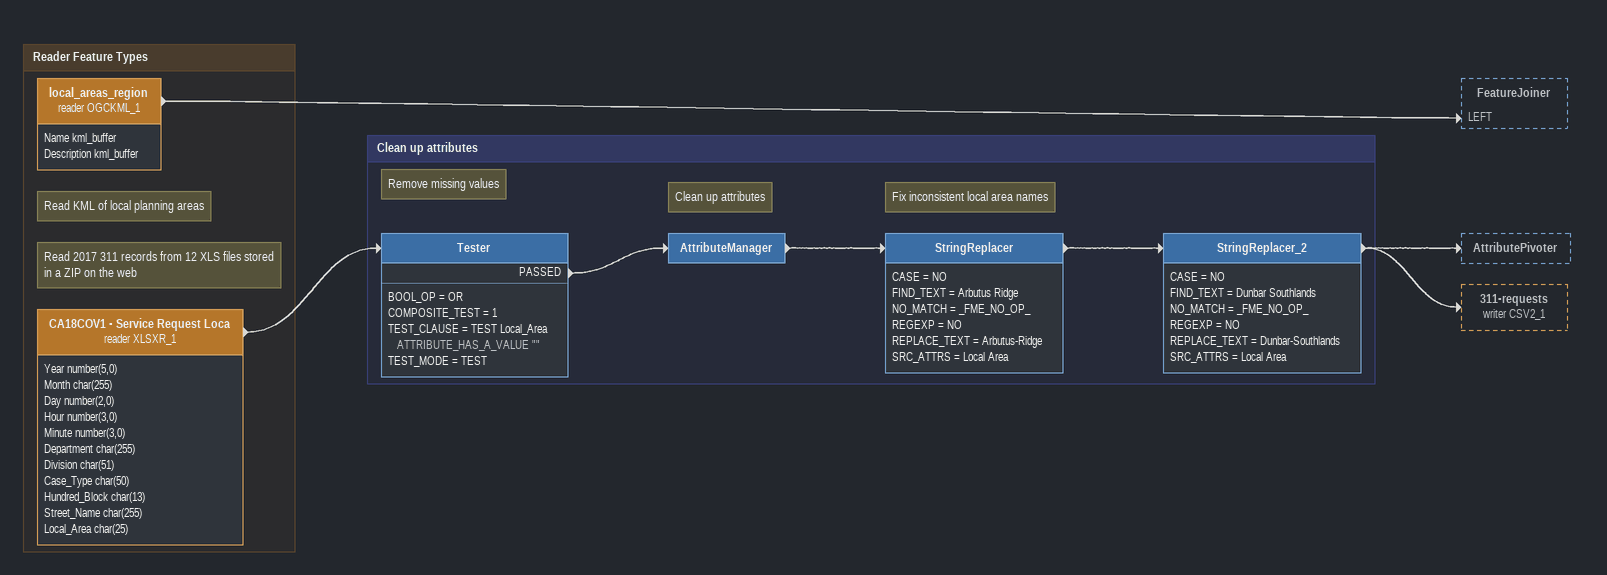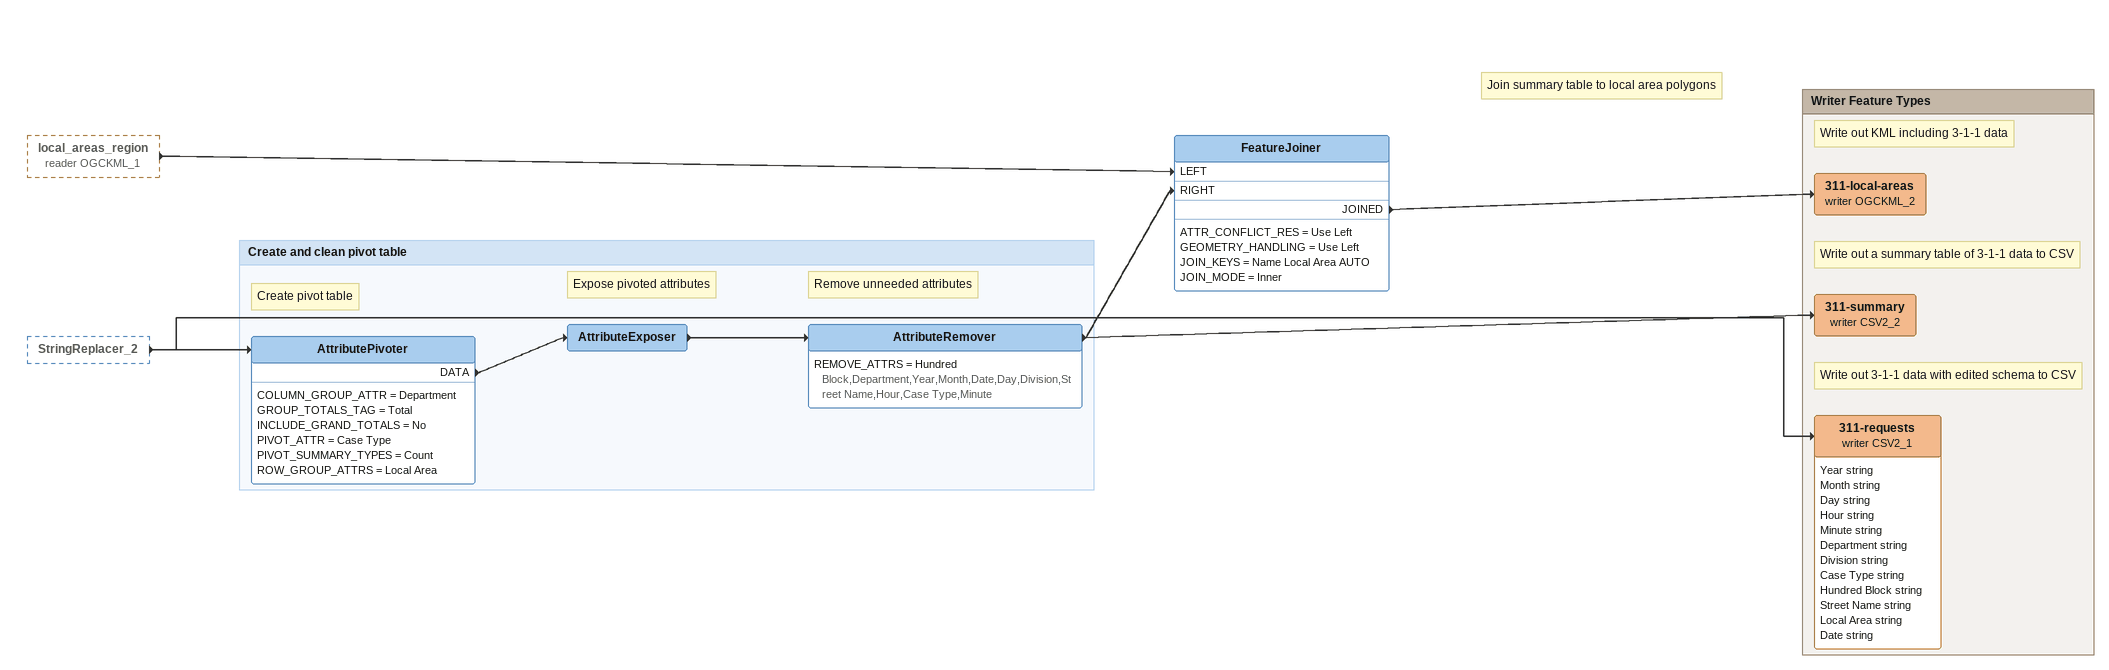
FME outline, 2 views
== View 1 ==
Bookmark: Reader Feature Types
Note: Read KML of local planning areas
local_areas_region (reader OGCKML_1)
    attributes: Name kml_buffer, Description kml_buffer
    -> FeatureJoiner [LEFT]
Note: Read 2017 311 records from 12 XLS files stored in a ZIP on the web
CA18COV1 - Service Request Loca (reader XLSXR_1)
    attributes: Year number(5,0), Month char(255), Day number(2,0), Hour number(3,0), Minute number(3,0), Department char(255), Division char(51), Case_Type char(50), Hundred_Block char(13), Street_Name char(255), Local_Area char(25)
    -> Tester

Bookmark: Clean up attributes
Note: Remove missing values
Tester
    BOOL_OP = OR
    COMPOSITE_TEST = 1
    TEST_CLAUSE = TEST Local_Area ATTRIBUTE_HAS_A_VALUE ""
    TEST_MODE = TEST
    PASSED -> AttributeManager
Note: Clean up attributes
AttributeManager
    -> StringReplacer
Note: Fix inconsistent local area names
StringReplacer
    CASE = NO
    FIND_TEXT = Arbutus Ridge
    NO_MATCH = _FME_NO_OP_
    REGEXP = NO
    REPLACE_TEXT = Arbutus-Ridge
    SRC_ATTRS = Local Area
    -> StringReplacer_2
StringReplacer_2
    CASE = NO
    FIND_TEXT = Dunbar Southlands
    NO_MATCH = _FME_NO_OP_
    REGEXP = NO
    REPLACE_TEXT = Dunbar-Southlands
    SRC_ATTRS = Local Area
    -> AttributePivoter
    -> 311-requests (writer CSV2_1)

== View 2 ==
local_areas_region (reader OGCKML_1) [outside]
    -> FeatureJoiner [LEFT]
StringReplacer_2 [outside]
    -> AttributePivoter
    -> 311-requests (writer CSV2_1)
Note: Join summary table to local area polygons
FeatureJoiner
    ATTR_CONFLICT_RES = Use Left
    GEOMETRY_HANDLING = Use Left
    JOIN_KEYS = Name Local Area AUTO
    JOIN_MODE = Inner
    JOINED -> 311-local-areas (writer OGCKML_2)

Bookmark: Create and clean pivot table
Note: Create pivot table
AttributePivoter
    COLUMN_GROUP_ATTR = Department
    GROUP_TOTALS_TAG = Total
    INCLUDE_GRAND_TOTALS = No
    PIVOT_ATTR = Case Type
    PIVOT_SUMMARY_TYPES = Count
    ROW_GROUP_ATTRS = Local Area
    DATA -> AttributeExposer
Note: Expose pivoted attributes
AttributeExposer
    -> AttributeRemover
Note: Remove unneeded attributes
AttributeRemover
    REMOVE_ATTRS = Hundred Block,Department,Year,Month,Date,Day,Division,Street Name,Hour,Case Type,Minute
    -> 311-summary (writer CSV2_2)
    -> FeatureJoiner [RIGHT]

Bookmark: Writer Feature Types
Note: Write out KML including 3-1-1 data
311-local-areas (writer OGCKML_2)
Note: Write out a summary table of 3-1-1 data to CSV
311-summary (writer CSV2_2)
Note: Write out 3-1-1 data with edited schema to CSV
311-requests (writer CSV2_1)
    attributes: Year string, Month string, Day string, Hour string, Minute string, Department string, Division string, Case Type string, Hundred Block string, Street Name string, Local Area string, Date string
